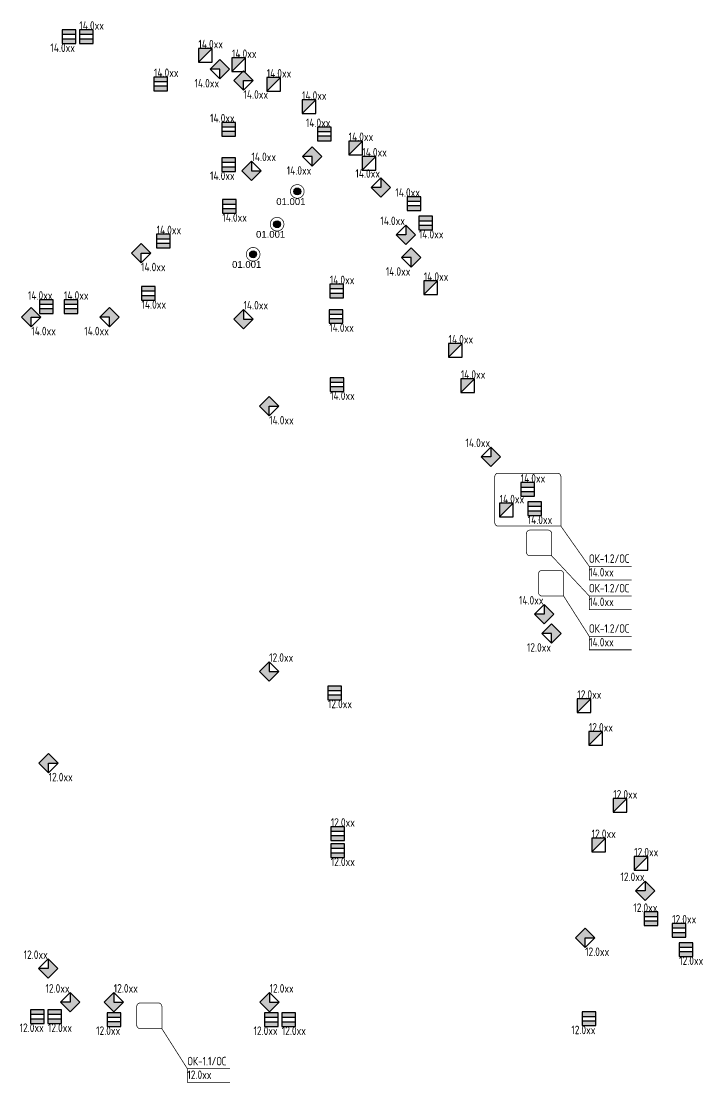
# Model space of a CAD drawing. Header units: millimetres. Extents: x 52233 to 150385, y -35527 to 26631.
# Drawn here: x 110482 to 150385, y -35527 to 26626 of the extents above; entities that cross this region are included whole.
import ezdxf

# ---------------------------------------------------------------- set-up
doc = ezdxf.new("R2010")
doc.units = ezdxf.units.MM
doc.layers.add('Охранная сигнализация', color=5, linetype='Continuous')
doc.styles.add('-ISOCPEUR-', font='ISOCPEUR.TTF', dxfattribs={"width": 0.8, "height": 2.5})
doc.styles.add('Annotative', font='Arial.ttf')

# ---------------------------------------------------------------- blocks, each defined once
blk = doc.blocks.new('*U32')
h = blk.add_hatch(color=256)
h.dxf.hatch_style = 1
h.paths.add_polyline_path([(2.83, 0), (5.66, 2.83), (2.83, 2.83), (2.83, 5.66), (0, 2.83)])
for points in [[(2.83, 0), (5.66, 2.83), (2.83, 5.66), (0, 2.83)], [(2.83, 2.83), (5.66, 2.83), (2.83, 5.66), (2.83, 2.83)]]:
    blk.add_lwpolyline(points, close=True)
at = {"style": '-ISOCPEUR-', "width": 0.8}
blk.add_attdef('ADDR', (2.83, 5.66), '', height=2.5, dxfattribs=at)
blk = doc.blocks.new('*U35')
h = blk.add_hatch(color=256)
h.dxf.hatch_style = 1
h.paths.add_polyline_path([(2.83, 0), (5.66, -2.83), (2.83, -2.83), (2.83, -5.66), (0, -2.83)])
for points in [[(2.83, 0), (5.66, -2.83), (2.83, -5.66), (0, -2.83)], [(2.83, -2.83), (5.66, -2.83), (2.83, -5.66), (2.83, -2.83)]]:
    blk.add_lwpolyline(points, close=True)
at = {"style": '-ISOCPEUR-', "width": 0.8}
blk.add_attdef('ADDR', (2.83, -5.66), '', height=2.5, dxfattribs=at)
blk = doc.blocks.new('*U33')
h = blk.add_hatch(color=256)
h.dxf.hatch_style = 1
h.paths.add_polyline_path([(-2.83, 0), (-5.66, 2.83), (-2.83, 2.83), (-2.83, 5.66), (0, 2.83)])
for points in [[(-2.83, 0), (-5.66, 2.83), (-2.83, 5.66), (0, 2.83)], [(-2.83, 2.83), (-5.66, 2.83), (-2.83, 5.66), (-2.83, 2.83)]]:
    blk.add_lwpolyline(points, close=True)
at = {"style": '-ISOCPEUR-', "width": 0.8}
blk.add_attdef('ADDR', (-2.83, 5.66), '', height=2.5, dxfattribs=at)
blk = doc.blocks.new('*U36')
h = blk.add_hatch(color=256)
h.dxf.hatch_style = 1
h.paths.add_polyline_path([(-2.83, 0), (-5.66, -2.83), (-2.83, -2.83), (-2.83, -5.66), (0, -2.83)])
for points in [[(-2.83, 0), (-5.66, -2.83), (-2.83, -5.66), (0, -2.83)], [(-2.83, -2.83), (-5.66, -2.83), (-2.83, -5.66), (-2.83, -2.83)]]:
    blk.add_lwpolyline(points, close=True)
at = {"style": '-ISOCPEUR-', "width": 0.8}
blk.add_attdef('ADDR', (-2.83, -5.66), '', height=2.5, dxfattribs=at)
blk = doc.blocks.new('*U34')
h = blk.add_hatch(color=256)
h.dxf.hatch_style = 1
h.paths.add_polyline_path([(-2.83, 0), (-5.66, -2.83), (-2.83, -2.83), (-2.83, -5.66), (0, -2.83)])
for points in [[(-2.83, 0), (-5.66, -2.83), (-2.83, -5.66), (0, -2.83)], [(-2.83, -2.83), (-5.66, -2.83), (-2.83, -5.66), (-2.83, -2.83)]]:
    blk.add_lwpolyline(points, close=True)
at = {"style": '-ISOCPEUR-', "width": 0.8}
blk.add_attdef('ADDR', (-2.83, -5.66), '', height=2.5, dxfattribs=at)
blk = doc.blocks.new('*U39')
h = blk.add_hatch(color=256)
h.dxf.hatch_style = 1
h.paths.add_polyline_path([(-2.83, 0), (-5.66, -2.83), (-2.83, -2.83), (-2.83, -5.66), (0, -2.83)])
for points in [[(-2.83, 0), (-5.66, -2.83), (-2.83, -5.66), (0, -2.83)], [(-2.83, -2.83), (-5.66, -2.83), (-2.83, -5.66), (-2.83, -2.83)]]:
    blk.add_lwpolyline(points, close=True)
at = {"style": '-ISOCPEUR-', "width": 0.8}
blk.add_attdef('ADDR', (-2.83, -5.66), '', height=2.5, dxfattribs=at)
blk = doc.blocks.new('*U38')
h = blk.add_hatch(color=256)
h.dxf.hatch_style = 1
h.paths.add_polyline_path([(2.83, 0), (5.66, -2.83), (2.83, -2.83), (2.83, -5.66), (0, -2.83)])
for points in [[(2.83, 0), (5.66, -2.83), (2.83, -5.66), (0, -2.83)], [(2.83, -2.83), (5.66, -2.83), (2.83, -5.66), (2.83, -2.83)]]:
    blk.add_lwpolyline(points, close=True)
at = {"style": '-ISOCPEUR-', "width": 0.8}
blk.add_attdef('ADDR', (2.83, -5.66), '', height=2.5, dxfattribs=at)
blk = doc.blocks.new('*U40')
h = blk.add_hatch(color=256)
h.dxf.hatch_style = 1
h.paths.add_polyline_path([(2.83, 0), (5.66, 2.83), (2.83, 2.83), (2.83, 5.66), (0, 2.83)])
for points in [[(2.83, 0), (5.66, 2.83), (2.83, 5.66), (0, 2.83)], [(2.83, 2.83), (5.66, 2.83), (2.83, 5.66), (2.83, 2.83)]]:
    blk.add_lwpolyline(points, close=True)
at = {"style": '-ISOCPEUR-', "width": 0.8}
blk.add_attdef('ADDR', (2.83, 5.66), '', height=2.5, dxfattribs=at)
blk = doc.blocks.new('*U44')
h = blk.add_hatch(color=256)
h.dxf.hatch_style = 1
h.paths.add_polyline_path([(2.83, 0), (5.66, -2.83), (2.83, -2.83), (2.83, -5.66), (0, -2.83)])
for points in [[(2.83, 0), (5.66, -2.83), (2.83, -5.66), (0, -2.83)], [(2.83, -2.83), (5.66, -2.83), (2.83, -5.66), (2.83, -2.83)]]:
    blk.add_lwpolyline(points, close=True)
at = {"style": '-ISOCPEUR-', "width": 0.8}
blk.add_attdef('ADDR', (2.83, -5.66), '', height=2.5, dxfattribs=at)
blk = doc.blocks.new('*U41')
h = blk.add_hatch(color=256)
h.dxf.hatch_style = 1
h.paths.add_polyline_path([(-2.83, 0), (-5.66, 2.83), (-2.83, 2.83), (-2.83, 5.66), (0, 2.83)])
for points in [[(-2.83, 0), (-5.66, 2.83), (-2.83, 5.66), (0, 2.83)], [(-2.83, 2.83), (-5.66, 2.83), (-2.83, 5.66), (-2.83, 2.83)]]:
    blk.add_lwpolyline(points, close=True)
at = {"style": '-ISOCPEUR-', "width": 0.8}
blk.add_attdef('ADDR', (-2.83, 5.66), '', height=2.5, dxfattribs=at)
blk = doc.blocks.new('*U16')
h = blk.add_hatch(color=256)
h.dxf.hatch_style = 1
h.paths.add_polyline_path([(0, 1.3), (0, 0), (4, 0), (4, 1.3)])
h.paths.add_polyline_path([(0, 4), (0, 2.7), (4, 2.7), (4, 4)])
for points in [[(0, 0), (4, 0), (4, 4), (0, 4)], [(0, 2.7), (4, 2.7), (4, 4), (0, 4)], [(0, 0), (4, 0), (4, 1.3), (0, 1.3)]]:
    blk.add_lwpolyline(points, close=True)
at = {"style": '-ISOCPEUR-', "width": 0.8}
blk.add_attdef('ADDR', (0, 4), '', height=2.5, dxfattribs=at)
blk = doc.blocks.new('*U17')
h = blk.add_hatch(color=256)
h.dxf.hatch_style = 1
h.paths.add_polyline_path([(-4, 1.3), (-4, 0), (0, 0), (0, 1.3)])
h.paths.add_polyline_path([(-4, 4), (-4, 2.7), (0, 2.7), (0, 4)])
for points in [[(-4, 0), (0, 0), (0, 4), (-4, 4)], [(-4, 2.7), (0, 2.7), (0, 4), (-4, 4)], [(-4, 0), (0, 0), (0, 1.3), (-4, 1.3)]]:
    blk.add_lwpolyline(points, close=True)
at = {"style": '-ISOCPEUR-', "width": 0.8}
blk.add_attdef('ADDR', (0, 4), '', height=2.5, dxfattribs=at)
blk = doc.blocks.new('*U18')
h = blk.add_hatch(color=256)
h.dxf.hatch_style = 1
h.paths.add_polyline_path([(0, -2.7), (0, -4), (4, -4), (4, -2.7)])
h.paths.add_polyline_path([(0, 0), (0, -1.3), (4, -1.3), (4, 0)])
for points in [[(0, -4), (4, -4), (4, 0), (0, 0)], [(0, -1.3), (4, -1.3), (4, 0), (0, 0)], [(0, -4), (4, -4), (4, -2.7), (0, -2.7)]]:
    blk.add_lwpolyline(points, close=True)
at = {"style": '-ISOCPEUR-', "width": 0.8}
blk.add_attdef('ADDR', (0, -4), '', height=2.5, dxfattribs=at)
blk = doc.blocks.new('*U19')
h = blk.add_hatch(color=256)
h.dxf.hatch_style = 1
h.paths.add_polyline_path([(-4, 1.3), (-4, 0), (0, 0), (0, 1.3)])
h.paths.add_polyline_path([(-4, 4), (-4, 2.7), (0, 2.7), (0, 4)])
for points in [[(-4, 0), (0, 0), (0, 4), (-4, 4)], [(-4, 2.7), (0, 2.7), (0, 4), (-4, 4)], [(-4, 0), (0, 0), (0, 1.3), (-4, 1.3)]]:
    blk.add_lwpolyline(points, close=True)
at = {"style": '-ISOCPEUR-', "width": 0.8}
blk.add_attdef('ADDR', (0, 4), '', height=2.5, dxfattribs=at)
blk = doc.blocks.new('*U20')
h = blk.add_hatch(color=256)
h.dxf.hatch_style = 1
h.paths.add_polyline_path([(-4, -2.7), (-4, -4), (0, -4), (0, -2.7)])
h.paths.add_polyline_path([(-4, 0), (-4, -1.3), (0, -1.3), (0, 0)])
for points in [[(-4, -4), (0, -4), (0, 0), (-4, 0)], [(-4, -1.3), (0, -1.3), (0, 0), (-4, 0)], [(-4, -4), (0, -4), (0, -2.7), (-4, -2.7)]]:
    blk.add_lwpolyline(points, close=True)
at = {"style": '-ISOCPEUR-', "width": 0.8}
blk.add_attdef('ADDR', (0, -4), '', height=2.5, dxfattribs=at)
blk = doc.blocks.new('*U23')
h = blk.add_hatch(color=256)
h.dxf.hatch_style = 1
h.paths.add_polyline_path([(0, -2.7), (0, -4), (4, -4), (4, -2.7)])
h.paths.add_polyline_path([(0, 0), (0, -1.3), (4, -1.3), (4, 0)])
for points in [[(0, -4), (4, -4), (4, 0), (0, 0)], [(0, -1.3), (4, -1.3), (4, 0), (0, 0)], [(0, -4), (4, -4), (4, -2.7), (0, -2.7)]]:
    blk.add_lwpolyline(points, close=True)
at = {"style": '-ISOCPEUR-', "width": 0.8}
blk.add_attdef('ADDR', (0, -4), '', height=2.5, dxfattribs=at)
blk = doc.blocks.new('*U24')
h = blk.add_hatch(color=256)
h.dxf.hatch_style = 1
h.paths.add_polyline_path([(-4, 1.3), (-4, 0), (0, 0), (0, 1.3)])
h.paths.add_polyline_path([(-4, 4), (-4, 2.7), (0, 2.7), (0, 4)])
for points in [[(-4, 0), (0, 0), (0, 4), (-4, 4)], [(-4, 2.7), (0, 2.7), (0, 4), (-4, 4)], [(-4, 0), (0, 0), (0, 1.3), (-4, 1.3)]]:
    blk.add_lwpolyline(points, close=True)
at = {"style": '-ISOCPEUR-', "width": 0.8}
blk.add_attdef('ADDR', (0, 4), '', height=2.5, dxfattribs=at)
blk = doc.blocks.new('*U26')
h = blk.add_hatch(color=256)
h.dxf.hatch_style = 1
h.paths.add_polyline_path([(0, 1.3), (0, 0), (4, 0), (4, 1.3)])
h.paths.add_polyline_path([(0, 4), (0, 2.7), (4, 2.7), (4, 4)])
for points in [[(0, 0), (4, 0), (4, 4), (0, 4)], [(0, 2.7), (4, 2.7), (4, 4), (0, 4)], [(0, 0), (4, 0), (4, 1.3), (0, 1.3)]]:
    blk.add_lwpolyline(points, close=True)
at = {"style": '-ISOCPEUR-', "width": 0.8}
blk.add_attdef('ADDR', (0, 4), '', height=2.5, dxfattribs=at)
blk = doc.blocks.new('*U28')
h = blk.add_hatch(color=256)
h.dxf.hatch_style = 1
h.paths.add_polyline_path([(0, -2.7), (0, -4), (4, -4), (4, -2.7)])
h.paths.add_polyline_path([(0, 0), (0, -1.3), (4, -1.3), (4, 0)])
for points in [[(0, -4), (4, -4), (4, 0), (0, 0)], [(0, -1.3), (4, -1.3), (4, 0), (0, 0)], [(0, -4), (4, -4), (4, -2.7), (0, -2.7)]]:
    blk.add_lwpolyline(points, close=True)
at = {"style": '-ISOCPEUR-', "width": 0.8}
blk.add_attdef('ADDR', (0, -4), '', height=2.5, dxfattribs=at)
blk = doc.blocks.new('*U21')
h = blk.add_hatch(color=256)
h.dxf.hatch_style = 1
h.paths.add_polyline_path([(0, 1.3), (0, 0), (4, 0), (4, 1.3)])
h.paths.add_polyline_path([(0, 4), (0, 2.7), (4, 2.7), (4, 4)])
for points in [[(0, 0), (4, 0), (4, 4), (0, 4)], [(0, 2.7), (4, 2.7), (4, 4), (0, 4)], [(0, 0), (4, 0), (4, 1.3), (0, 1.3)]]:
    blk.add_lwpolyline(points, close=True)
at = {"style": '-ISOCPEUR-', "width": 0.8}
blk.add_attdef('ADDR', (0, 4), '', height=2.5, dxfattribs=at)
blk = doc.blocks.new('*U59')
h = blk.add_hatch(color=256)
h.dxf.hatch_style = 1
h.paths.add_polyline_path([(0, 4), (0, 0), (4, 4)])
for points in [[(0, 0), (4, 0), (4, 4), (0, 4)], [(0, 0), (4, 0), (4, 4), (0, 0)]]:
    blk.add_lwpolyline(points, close=True)
at = {"style": '-ISOCPEUR-', "width": 0.8}
blk.add_attdef('ADDR', (0, 4), '', height=2.5, dxfattribs=at)
blk = doc.blocks.new('*U56')
at = {"const_width": 0.2}
blk.add_lwpolyline([(0, 0), (-6.34, 0, -0.414214), (-7.34, 1), (-7.34, 6.5, -0.414214), (-6.34, 7.5), (-1, 7.5, -0.414214), (0, 6.5)], format="xyb", close=True, dxfattribs=at)
for points in [[(0, 0), (7.48, -11.75)], [(7.48, -11.75), (7.48, -15.75), (19.92, -15.75)], [(7.48, -11.75), (19.92, -11.75)]]:
    blk.add_lwpolyline(points, dxfattribs=at)
at = {"style": '-ISOCPEUR-', "width": 0.8}
for tag, p in [('UIN', (7.48, -10.75)), ('ADDR', (7.48, -14.75))]:
    blk.add_attdef(tag, p, '', height=2.5, dxfattribs=at)
blk = doc.blocks.new('*U6')
h = blk.add_hatch(color=256)
h.dxf.hatch_style = 1
h.paths.add_polyline_path([(-1, -2, 1), (-3, -2, 1)])
at = {"const_width": 0.2}
blk.add_lwpolyline([(-2, -4, 1), (-2, 0, 1), (-2, -4)], format="xyb", dxfattribs=at)
blk.add_circle((-2, -2), 1)
at = {"style": 'Annotative'}
blk.add_attdef('ADDR', (0, -4), '', height=2, dxfattribs=at)
blk = doc.blocks.new('*U57')
at = {"const_width": 0.2}
blk.add_lwpolyline([(0, 0), (-6.34, 0, -0.414214), (-7.34, 1), (-7.34, 6.5, -0.414214), (-6.34, 7.5), (-1, 7.5, -0.414214), (0, 6.5)], format="xyb", close=True, dxfattribs=at)
for points in [[(0, 0), (11.01, -11.75)], [(11.01, -11.75), (11.01, -15.75), (23.45, -15.75)], [(11.01, -11.75), (23.45, -11.75)]]:
    blk.add_lwpolyline(points, dxfattribs=at)
at = {"style": '-ISOCPEUR-', "width": 0.8}
for tag, p in [('UIN', (11.01, -10.75)), ('ADDR', (11.01, -14.75))]:
    blk.add_attdef(tag, p, '', height=2.5, dxfattribs=at)
blk = doc.blocks.new('*U58')
at = {"const_width": 0.2}
blk.add_lwpolyline([(0, 0), (-18.34, 0, -0.414214), (-19.34, 1), (-19.34, 14.5, -0.414214), (-18.34, 15.5), (-1, 15.5, -0.414214), (0, 14.5)], format="xyb", close=True, dxfattribs=at)
for points in [[(0, 0), (8.29, -11.75)], [(8.29, -11.75), (8.29, -15.75), (20.73, -15.75)], [(8.29, -11.75), (20.73, -11.75)]]:
    blk.add_lwpolyline(points, dxfattribs=at)
at = {"style": '-ISOCPEUR-', "width": 0.8}
for tag, p in [('UIN', (8.29, -10.75)), ('ADDR', (8.29, -14.75))]:
    blk.add_attdef(tag, p, '', height=2.5, dxfattribs=at)
blk = doc.blocks.new('*U22')
h = blk.add_hatch(color=256)
h.dxf.hatch_style = 1
h.paths.add_polyline_path([(0, -2.7), (0, -4), (4, -4), (4, -2.7)])
h.paths.add_polyline_path([(0, 0), (0, -1.3), (4, -1.3), (4, 0)])
for points in [[(0, -4), (4, -4), (4, 0), (0, 0)], [(0, -1.3), (4, -1.3), (4, 0), (0, 0)], [(0, -4), (4, -4), (4, -2.7), (0, -2.7)]]:
    blk.add_lwpolyline(points, close=True)
at = {"style": '-ISOCPEUR-', "width": 0.8}
blk.add_attdef('ADDR', (0, -4), '', height=2.5, dxfattribs=at)

msp = doc.modelspace()

# ---------------------------------------------------------------- block references
at = {"layer": 'Охранная сигнализация'}
ref = msp.add_blockref('*U20', (113674, 26124), dxfattribs=dict(at, xscale=200, yscale=200, zscale=200))
ref.add_attrib('ADDR', '14.0xx', (112189, 24824), dxfattribs={"layer": '0', "height": 500, "style": '-ISOCPEUR-', "width": 0.8})
at = {"layer": 'Охранная сигнализация', "xscale": 200, "yscale": 200, "zscale": 200}
for name, p, values in [('*U21', (113887, 25324), {'ADDR': '14.0xx'}), ('*U59', (120856, 24238), {'ADDR': '14.0xx'}), ('*U59', (122821, 23673), {'ADDR': '14.0xx'}), ('*U16', (118255, 22560), {'ADDR': '14.0xx'}), ('*U59', (124856, 22526), {'ADDR': '14.0xx'}), ('*U59', (126921, 21222), {'ADDR': '14.0xx'}), ('*U59', (129653, 18810), {'ADDR': '14.0xx'}), ('*U32', (123397, 17302), {'ADDR': '14.0xx'}), ('*U59', (130451, 17902), {'ADDR': '14.0xx'}), ('*U16', (118407, 13352), {'ADDR': '14.0xx'}), ('*U59', (134052, 10621), {'ADDR': '14.0xx'}), ('*U16', (128550, 10428), {'ADDR': '14.0xx'}), ('*U16', (112987, 9521), {'ADDR': '14.0xx'}), ('*U32', (122932, 8617), {'ADDR': '14.0xx'}), ('*U59', (135502, 6954), {'ADDR': '14.0xx'}), ('*U59', (136218, 4891), {'ADDR': '14.0xx'}), ('*U58', (142076, -2936), {'UIN': 'ОК-1.2/ОС', 'ADDR': '14.0xx'}), ('*U26', (139726, -1188), {'ADDR': '14.0xx'}), ('*U59', (138491, -2401), {'ADDR': '14.0xx'}), ('*U57', (141532, -4669), {'UIN': 'ОК-1.2/ОС', 'ADDR': '14.0xx'}), ('*U56', (142238, -7029), {'UIN': 'ОК-1.2/ОС', 'ADDR': '14.0xx'}), ('*U40', (124432, -12013), {'ADDR': '12.0xx'}), ('*U59', (143040, -13847), {'ADDR': '12.0xx'}), ('*U59', (143717, -15769), {'ADDR': '12.0xx'}), ('*U59', (145144, -19690), {'ADDR': '12.0xx'}), ('*U16', (128606, -21335), {'ADDR': '12.0xx'}), ('*U59', (143882, -21998), {'ADDR': '12.0xx'}), ('*U59', (146371, -23070), {'ADDR': '12.0xx'}), ('*U26', (148594, -27000), {'ADDR': '12.0xx'}), ('*U32', (115334, -31381), {'ADDR': '12.0xx'}), ('*U40', (124457, -31381), {'ADDR': '12.0xx'}), ('*U56', (118715, -32357), {'UIN': 'ОК-1.1/ОС', 'ADDR': '12.0xx'})]:
    msp.add_blockref(name, p, dxfattribs=at).add_auto_attribs(values)
at = {"layer": 'Охранная сигнализация'}
ref = msp.add_blockref('*U36', (122680, 24377), dxfattribs=dict(at, xscale=200, yscale=200, zscale=200))
ref.add_attrib('ADDR', '14.0xx', (120629, 22746), dxfattribs={"layer": '0', "height": 500, "style": '-ISOCPEUR-', "width": 0.8})
ref = msp.add_blockref('*U35', (122932, 23717), dxfattribs=dict(at, xscale=200, yscale=200, zscale=200))
ref.add_attrib('ADDR', '14.0xx', (123497, 22086), dxfattribs={"layer": '0', "height": 500, "style": '-ISOCPEUR-', "width": 0.8})
ref = msp.add_blockref('*U19', (123024, 19906), dxfattribs=dict(at, xscale=200, yscale=200, zscale=200))
ref.add_attrib('ADDR', '14.0xx', (121539, 20706), dxfattribs={"layer": '0', "height": 500, "style": '-ISOCPEUR-', "width": 0.8})
ref = msp.add_blockref('*U19', (128634, 19630), dxfattribs=dict(at, xscale=200, yscale=200, zscale=200))
ref.add_attrib('ADDR', '14.0xx', (127149, 20430), dxfattribs={"layer": '0', "height": 500, "style": '-ISOCPEUR-', "width": 0.8})
ref = msp.add_blockref('*U34', (128079, 19265), dxfattribs=dict(at, xscale=200, yscale=200, zscale=200))
ref.add_attrib('ADDR', '14.0xx', (126028, 17634), dxfattribs={"layer": '0', "height": 500, "style": '-ISOCPEUR-', "width": 0.8})
ref = msp.add_blockref('*U20', (123024, 18631), dxfattribs=dict(at, xscale=200, yscale=200, zscale=200))
ref.add_attrib('ADDR', '14.0xx', (121539, 17331), dxfattribs={"layer": '0', "height": 500, "style": '-ISOCPEUR-', "width": 0.8})
ref = msp.add_blockref('*U33', (132100, 16332), dxfattribs=dict(at, xscale=200, yscale=200, zscale=200))
ref.add_attrib('ADDR', '14.0xx', (130049, 17464), dxfattribs={"layer": '0', "height": 500, "style": '-ISOCPEUR-', "width": 0.8})
ref = msp.add_blockref('*U6', (127045, 17060), dxfattribs=dict(at, xscale=200, yscale=200, zscale=200))
ref.add_attrib('ADDR', '01.001', (125413, 15867), dxfattribs={"layer": '0', "height": 400, "style": 'Annotative'})
ref = msp.add_blockref('*U19', (133873, 15549), dxfattribs=dict(at, xscale=200, yscale=200, zscale=200))
ref.add_attrib('ADDR', '14.0xx', (132388, 16349), dxfattribs={"layer": '0', "height": 500, "style": '-ISOCPEUR-', "width": 0.8})
ref = msp.add_blockref('*U18', (122258, 16184), dxfattribs=dict(at, xscale=200, yscale=200, zscale=200))
ref.add_attrib('ADDR', '14.0xx', (122258, 14884), dxfattribs={"layer": '0', "height": 500, "style": '-ISOCPEUR-', "width": 0.8})
ref = msp.add_blockref('*U6', (125861, 15142), dxfattribs=dict(at, xscale=200, yscale=200, zscale=200))
ref.add_attrib('ADDR', '01.001', (124229, 13949), dxfattribs={"layer": '0', "height": 400, "style": 'Annotative'})
ref = msp.add_blockref('*U33', (133559, 13560), dxfattribs=dict(at, xscale=200, yscale=200, zscale=200))
ref.add_attrib('ADDR', '14.0xx', (131509, 14692), dxfattribs={"layer": '0', "height": 500, "style": '-ISOCPEUR-', "width": 0.8})
ref = msp.add_blockref('*U22', (133764, 15205), dxfattribs=dict(at, xscale=200, yscale=200, zscale=200))
ref.add_attrib('ADDR', '14.0xx', (133764, 13905), dxfattribs={"layer": '0', "height": 500, "style": '-ISOCPEUR-', "width": 0.8})
ref = msp.add_blockref('*U35', (116932, 13617), dxfattribs=dict(at, xscale=200, yscale=200, zscale=200))
ref.add_attrib('ADDR', '14.0xx', (117497, 11986), dxfattribs={"layer": '0', "height": 500, "style": '-ISOCPEUR-', "width": 0.8})
ref = msp.add_blockref('*U6', (124459, 13379), dxfattribs=dict(at, xscale=200, yscale=200, zscale=200))
ref.add_attrib('ADDR', '01.001', (122827, 12186), dxfattribs={"layer": '0', "height": 400, "style": 'Annotative'})
ref = msp.add_blockref('*U34', (133878, 13356), dxfattribs=dict(at, xscale=200, yscale=200, zscale=200))
ref.add_attrib('ADDR', '14.0xx', (131828, 11725), dxfattribs={"layer": '0', "height": 500, "style": '-ISOCPEUR-', "width": 0.8})
ref = msp.add_blockref('*U17', (112360, 9521), dxfattribs=dict(at, xscale=200, yscale=200, zscale=200))
ref.add_attrib('ADDR', '14.0xx', (110875, 10321), dxfattribs={"layer": '0', "height": 500, "style": '-ISOCPEUR-', "width": 0.8})
ref = msp.add_blockref('*U18', (117525, 11096), dxfattribs=dict(at, xscale=200, yscale=200, zscale=200))
ref.add_attrib('ADDR', '14.0xx', (117525, 9796), dxfattribs={"layer": '0', "height": 500, "style": '-ISOCPEUR-', "width": 0.8})
ref = msp.add_blockref('*U35', (110507, 9867), dxfattribs=dict(at, xscale=200, yscale=200, zscale=200))
ref.add_attrib('ADDR', '14.0xx', (111072, 8236), dxfattribs={"layer": '0', "height": 500, "style": '-ISOCPEUR-', "width": 0.8})
ref = msp.add_blockref('*U39', (116225, 9867), dxfattribs=dict(at, xscale=200, yscale=200, zscale=200))
ref.add_attrib('ADDR', '14.0xx', (114174, 8236), dxfattribs={"layer": '0', "height": 500, "style": '-ISOCPEUR-', "width": 0.8})
ref = msp.add_blockref('*U18', (128516, 9738), dxfattribs=dict(at, xscale=200, yscale=200, zscale=200))
ref.add_attrib('ADDR', '14.0xx', (128516, 8438), dxfattribs={"layer": '0', "height": 500, "style": '-ISOCPEUR-', "width": 0.8})
ref = msp.add_blockref('*U18', (128569, 5754), dxfattribs=dict(at, xscale=200, yscale=200, zscale=200))
ref.add_attrib('ADDR', '14.0xx', (128569, 4454), dxfattribs={"layer": '0', "height": 500, "style": '-ISOCPEUR-', "width": 0.8})
ref = msp.add_blockref('*U38', (124432, 4647), dxfattribs=dict(at, xscale=200, yscale=200, zscale=200))
ref.add_attrib('ADDR', '14.0xx', (124997, 3016), dxfattribs={"layer": '0', "height": 500, "style": '-ISOCPEUR-', "width": 0.8})
ref = msp.add_blockref('*U33', (138546, 559), dxfattribs=dict(at, xscale=200, yscale=200, zscale=200))
ref.add_attrib('ADDR', '14.0xx', (136495, 1691), dxfattribs={"layer": '0', "height": 500, "style": '-ISOCPEUR-', "width": 0.8})
ref = msp.add_blockref('*U28', (140136, -1514), dxfattribs=dict(at, xscale=200, yscale=200, zscale=200))
ref.add_attrib('ADDR', '14.0xx', (140136, -2814), dxfattribs={"layer": '0', "height": 500, "style": '-ISOCPEUR-', "width": 0.8})
ref = msp.add_blockref('*U33', (141672, -8658), dxfattribs=dict(at, xscale=200, yscale=200, zscale=200))
ref.add_attrib('ADDR', '14.0xx', (139622, -7527), dxfattribs={"layer": '0', "height": 500, "style": '-ISOCPEUR-', "width": 0.8})
ref = msp.add_blockref('*U36', (142097, -8655), dxfattribs=dict(at, xscale=200, yscale=200, zscale=200))
ref.add_attrib('ADDR', '12.0xx', (140089, -10287), dxfattribs={"layer": '0', "height": 500, "style": '-ISOCPEUR-', "width": 0.8})
ref = msp.add_blockref('*U18', (128439, -12297), dxfattribs=dict(at, xscale=200, yscale=200, zscale=200))
ref.add_attrib('ADDR', '12.0xx', (128439, -13597), dxfattribs={"layer": '0', "height": 500, "style": '-ISOCPEUR-', "width": 0.8})
ref = msp.add_blockref('*U44', (111522, -16247), dxfattribs=dict(at, xscale=200, yscale=200, zscale=200))
ref.add_attrib('ADDR', '12.0xx', (112087, -17878), dxfattribs={"layer": '0', "height": 500, "style": '-ISOCPEUR-', "width": 0.8})
ref = msp.add_blockref('*U18', (128606, -21537), dxfattribs=dict(at, xscale=200, yscale=200, zscale=200))
ref.add_attrib('ADDR', '12.0xx', (128606, -22837), dxfattribs={"layer": '0', "height": 500, "style": '-ISOCPEUR-', "width": 0.8})
ref = msp.add_blockref('*U33', (147576, -24849), dxfattribs=dict(at, xscale=200, yscale=200, zscale=200))
ref.add_attrib('ADDR', '12.0xx', (145568, -23717), dxfattribs={"layer": '0', "height": 500, "style": '-ISOCPEUR-', "width": 0.8})
ref = msp.add_blockref('*U24', (147763, -26324), dxfattribs=dict(at, xscale=200, yscale=200, zscale=200))
ref.add_attrib('ADDR', '12.0xx', (146320, -25524), dxfattribs={"layer": '0', "height": 500, "style": '-ISOCPEUR-', "width": 0.8})
ref = msp.add_blockref('*U35', (142932, -26473), dxfattribs=dict(at, xscale=200, yscale=200, zscale=200))
ref.add_attrib('ADDR', '12.0xx', (143497, -28104), dxfattribs={"layer": '0', "height": 500, "style": '-ISOCPEUR-', "width": 0.8})
ref = msp.add_blockref('*U23', (149004, -27327), dxfattribs=dict(at, xscale=200, yscale=200, zscale=200))
ref.add_attrib('ADDR', '12.0xx', (149004, -28627), dxfattribs={"layer": '0', "height": 500, "style": '-ISOCPEUR-', "width": 0.8})
ref = msp.add_blockref('*U41', (112632, -29408), dxfattribs=dict(at, xscale=200, yscale=200, zscale=200))
ref.add_attrib('ADDR', '12.0xx', (110624, -28277), dxfattribs={"layer": '0', "height": 500, "style": '-ISOCPEUR-', "width": 0.8})
ref = msp.add_blockref('*U41', (113912, -31383), dxfattribs=dict(at, xscale=200, yscale=200, zscale=200))
ref.add_attrib('ADDR', '12.0xx', (111904, -30251), dxfattribs={"layer": '0', "height": 500, "style": '-ISOCPEUR-', "width": 0.8})
ref = msp.add_blockref('*U20', (111832, -31254), dxfattribs=dict(at, xscale=200, yscale=200, zscale=200))
ref.add_attrib('ADDR', '12.0xx', (110389, -32554), dxfattribs={"layer": '0', "height": 500, "style": '-ISOCPEUR-', "width": 0.8})
ref = msp.add_blockref('*U23', (112045, -31254), dxfattribs=dict(at, xscale=200, yscale=200, zscale=200))
ref.add_attrib('ADDR', '12.0xx', (112045, -32554), dxfattribs={"layer": '0', "height": 500, "style": '-ISOCPEUR-', "width": 0.8})
ref = msp.add_blockref('*U20', (116310, -31424), dxfattribs=dict(at, xscale=200, yscale=200, zscale=200))
ref.add_attrib('ADDR', '12.0xx', (114867, -32724), dxfattribs={"layer": '0', "height": 500, "style": '-ISOCPEUR-', "width": 0.8})
ref = msp.add_blockref('*U20', (125525, -31429), dxfattribs=dict(at, xscale=200, yscale=200, zscale=200))
ref.add_attrib('ADDR', '12.0xx', (124083, -32729), dxfattribs={"layer": '0', "height": 500, "style": '-ISOCPEUR-', "width": 0.8})
ref = msp.add_blockref('*U23', (125739, -31429), dxfattribs=dict(at, xscale=200, yscale=200, zscale=200))
ref.add_attrib('ADDR', '12.0xx', (125739, -32729), dxfattribs={"layer": '0', "height": 500, "style": '-ISOCPEUR-', "width": 0.8})
ref = msp.add_blockref('*U20', (144132, -31383), dxfattribs=dict(at, xscale=200, yscale=200, zscale=200))
ref.add_attrib('ADDR', '12.0xx', (142689, -32683), dxfattribs={"layer": '0', "height": 500, "style": '-ISOCPEUR-', "width": 0.8})

doc.saveas('drawing.dxf')
